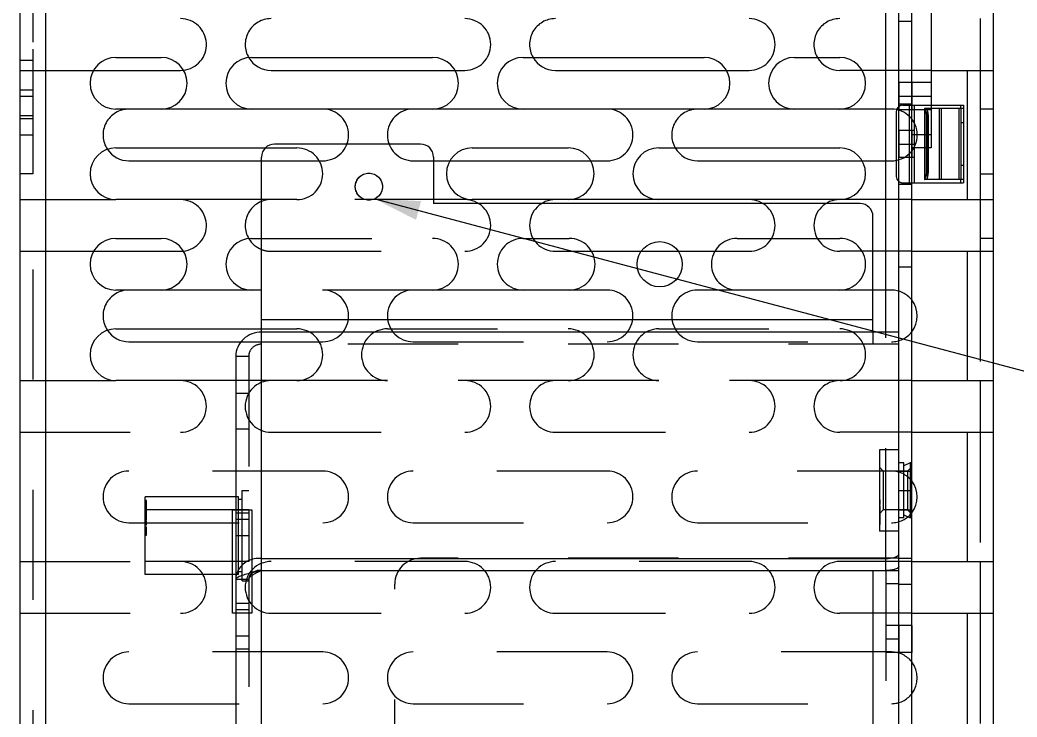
# Model space of a CAD drawing. Header units: millimetres. Extents: x 0 to 8948, y -1340 to 1100.
# Drawn here: x 4561 to 4638.1, y -817.4 to -763.4 of the extents above; entities that cross this region are included whole.
import ezdxf

# ---------------------------------------------------------------- set-up
doc = ezdxf.new("R2010")
doc.units = ezdxf.units.MM
doc.header["$LTSCALE"] = 85.25
doc.linetypes.add('HIDDEN', pattern=[0.2, 0.1, -0.1])
doc.layers.get('0').update_dxf_attribs({"linetype": 'CONTINUOUS'})
doc.layers.add('02___PRT_ALL_AXES', color=7, linetype='CONTINUOUS')
doc.layers.add('DEFAULT_2', color=8, linetype='HIDDEN')
doc.styles.get("Standard").update_dxf_attribs({"font": 'txt', "width": 0.85})
doc.dimstyles.get("Standard").update_dxf_attribs({"dimtxt": 2.5, "dimasz": 3.5, "dimexe": 1.5, "dimexo": 1, "dimtad": 1, "dimdsep": 46, "dimtxsty": 'Standard', "dimblk": '_FILLED', "dimblk1": '_FILLED', "dimblk2": '_FILLED', "dimcen": 0.09, "dimadec": 0, "dimazin": 0, "dimtol": 1, "dimtp": 0.01, "dimtm": 0.01, "dimtfac": 1, "dimtofl": 0, "dimtmove": 0, "dimatfit": 3, "dimldrblk": '_FILLED', "dimfxl": 0, "dimtolj": 1, "dimarcsym": 0})

# ---------------------------------------------------------------- blocks, each defined once
blk = doc.blocks.new('_FILLED')
at = {"color": 0, "linetype": 'ByBlock'}
blk.add_solid([(0, 0), (-1, 0.214), (-1, -0.214)], dxfattribs=at)

msp = doc.modelspace()

# ---------------------------------------------------------------- linework, layer by layer
at = {"color": 3, "linetype": 'Continuous'}
for p, q in [((4628.959, -866.829), (4628.959, -613.329)), ((4562.959, -850.329), (4562.959, -645.329)), ((4627.959, -787.574), (4627.959, -645.329)), ((4560.959, -646.329), (4560.959, -849.329)), ((4631.459, -759.829), (4631.459, -770.029)), ((4635.259, -763.329), (4635.259, -767.329)), ((4568.388, -766.329), (4571.888, -766.329)), ((4578.888, -766.329), (4592.888, -766.329)), ((4599.888, -766.329), (4613.888, -766.329)), ((4620.888, -766.329), (4624.388, -766.329)), ((4571.888, -770.329), (4568.388, -770.329)), ((4592.888, -770.329), (4578.888, -770.329)), ((4613.888, -770.329), (4599.888, -770.329)), ((4624.388, -770.329), (4620.888, -770.329)), ((4630.959, -770.296), (4630.959, -775.762)), ((4633.959, -770.279), (4630.977, -770.279)), ((4632.249, -770.279), (4632.249, -775.779)), ((4633.77, -770.279), (4633.77, -775.779)), ((4633.959, -770.029), (4633.959, -776.029)), ((4591.959, -773.035), (4580.659, -773.035)), ((4568.388, -773.329), (4579.951, -773.329)), ((4595.959, -773.329), (4603.388, -773.329)), ((4610.388, -773.329), (4624.388, -773.329)), ((4579.659, -805.09), (4579.659, -774.035)), ((4592.959, -774.035), (4592.959, -777.635)), ((4633.959, -775.779), (4630.977, -775.779)), ((4579.659, -777.329), (4568.388, -777.329)), ((4625.959, -777.635), (4592.959, -777.635)), ((4603.388, -777.329), (4595.959, -777.329)), ((4624.388, -777.329), (4610.388, -777.329)), ((4635.259, -777.329), (4635.259, -781.329)), ((4626.959, -787.574), (4626.959, -778.635)), ((4568.388, -780.329), (4571.888, -780.329)), ((4578.888, -780.329), (4579.659, -780.329)), ((4571.888, -784.329), (4568.388, -784.329)), ((4579.659, -784.329), (4578.888, -784.329)), ((4626.959, -786.635), (4579.659, -786.635)), ((4568.388, -787.329), (4579.659, -787.329)), ((4628.959, -787.574), (4579.659, -787.574)), ((4577.659, -789.454), (4577.659, -850.329)), ((4577.659, -791.329), (4568.388, -791.329)), ((4635.259, -791.329), (4635.259, -795.329)), ((4579.659, -805.09), (4627.959, -805.09)), ((4635.259, -805.329), (4635.259, -809.329)), ((4579.659, -806.03), (4628.959, -806.03)), ((4579.659, -851.329), (4579.659, -806.03)), ((4626.959, -806.03), (4626.959, -851.329)), ((4577.409, -809.329), (4577.409, -806.329)), ((4577.659, -809.329), (4577.409, -809.329))]:
    msp.add_line(p, q, dxfattribs=at)
at = {"color": 7, "linetype": 'Continuous'}
for p, q in [((4629.959, -830.329), (4629.959, -742.329)), ((4636.259, -758), (4636.259, -830.329)), ((4566.665, -767.329), (4573.388, -767.329)), ((4580.388, -767.329), (4594.611, -767.329)), ((4602.388, -767.329), (4615.611, -767.329)), ((4626.111, -767.329), (4624.388, -767.329)), ((4631.459, -767.329), (4636.259, -767.329)), ((4634.259, -767.329), (4634.259, -777.329)), ((4628.759, -770.529), (4628.759, -775.529)), ((4629.959, -770.029), (4633.959, -770.029)), ((4630.159, -770.029), (4630.159, -776.029)), ((4633.759, -770.279), (4633.759, -770.029)), ((4569.388, -774.329), (4579.659, -774.329)), ((4594.227, -774.329), (4605.111, -774.329)), ((4613.388, -774.329), (4626.111, -774.329)), ((4629.959, -776.029), (4633.959, -776.029)), ((4633.759, -776.029), (4633.759, -775.779)), ((4629.959, -777.329), (4636.259, -777.329)), ((4566.665, -781.329), (4573.388, -781.329)), ((4609.063, -781.329), (4611.855, -781.329)), ((4629.959, -781.329), (4636.259, -781.329)), ((4634.259, -781.329), (4634.259, -791.329)), ((4569.388, -788.329), (4578.099, -788.329)), ((4629.959, -791.329), (4636.259, -791.329)), ((4629.959, -795.329), (4636.259, -795.329)), ((4634.259, -795.329), (4634.259, -805.329)), ((4570.659, -803.329), (4570.659, -800.329)), ((4579.659, -806.03), (4579.659, -805.09)), ((4627.959, -806.03), (4627.959, -805.09)), ((4629.959, -805.329), (4636.259, -805.329)), ((4629.959, -809.329), (4636.259, -809.329)), ((4634.259, -809.329), (4634.259, -819.329))]:
    msp.add_line(p, q, dxfattribs=at)
at = {"color": 3, "linetype": 'Continuous'}
for centre, radius, start, end in [((4568.388, -768.329), 2, 90, 270), ((4571.888, -768.329), 2, 270, 90), ((4578.888, -768.329), 2, 90, 270), ((4592.888, -768.329), 2, 270, 90), ((4599.888, -768.329), 2, 90, 270), ((4613.888, -768.329), 2, 270, 90), ((4620.888, -768.329), 2, 90, 270), ((4624.388, -768.329), 2, 270, 90), ((4580.659, -774.035), 1, 90, 180), ((4591.959, -774.035), 1, 0, 90), ((4568.388, -775.329), 2, 90, 270), ((4595.959, -775.329), 2, 90, 270), ((4603.388, -775.329), 2, 270, 90), ((4610.388, -775.329), 2, 90, 270), ((4624.388, -775.329), 2, 270, 90), ((4625.959, -778.635), 1, 0, 90), ((4568.388, -782.329), 2, 90, 270), ((4571.888, -782.329), 2, 270, 90), ((4578.888, -782.329), 2, 90, 270), ((4568.388, -789.329), 2, 90, 270)]:
    msp.add_arc(centre, radius, start, end, dxfattribs=at)
at = {"color": 7, "linetype": 'Continuous'}
for centre, radius, start, end in [((4580.388, -765.329), 2, 210.7896, 270), ((4602.388, -765.329), 2, 210.12825, 270), ((4624.388, -765.329), 2, 210.12825, 270), ((4573.388, -765.329), 2, 270, 276.10088), ((4629.259, -770.529), 0.5, 126.98741, 180), ((4569.388, -772.329), 2, 214.01758, 270), ((4613.388, -772.329), 2, 210.12825, 270), ((4629.259, -775.529), 0.5, 180, 233.01259), ((4580.388, -779.329), 2, 210.7896, 248.6093), ((4573.388, -779.329), 2, 270, 276.10088), ((4628.388, -786.329), 2, 321.87082, 38.12918), ((4569.388, -786.329), 2, 214.01758, 270), ((4628.388, -800.329), 2, 321.87082, 38.12918), ((4628.388, -814.329), 2, 321.87082, 38.12918)]:
    msp.add_arc(centre, radius, start, end, dxfattribs=at)
at = {"color": 3, "linetype": 'Continuous'}
for points, knots in [([(4630.977, -770.279), (4630.972, -770.279), (4630.962, -770.28), (4630.959, -770.291), (4630.959, -770.295)], [0, 0, 0, 0, 0.522737, 1, 1, 1, 1]), ([(4630.959, -775.764), (4630.959, -775.768), (4630.962, -775.779), (4630.972, -775.779), (4630.977, -775.779)], [0, 0, 0, 0, 0.477267, 1, 1, 1, 1]), ([(4579.659, -787.574), (4579.153, -787.574), (4578.116, -787.947), (4577.659, -788.97), (4577.659, -789.454)], [0, 0, 0, 0, 0.510987, 1, 1, 1, 1]), ([(4579.659, -805.09), (4579.283, -805.061), (4578.525, -805.2), (4577.968, -805.75), (4577.814, -806.064)], [0, 0, 0, 0, 0.518261, 1, 1, 1, 1]), ([(4627.959, -805.09), (4628.197, -805.09), (4628.516, -805.072), (4628.959, -804.875), (4628.959, -804.748)], [0, 0, 0, 0, 0.652802, 1, 1, 1, 1]), ([(4578.942, -806.193), (4578.878, -806.208), (4578.644, -806.265), (4578.412, -806.327), (4578.245, -806.38)], [0, 0, 0, 0, 0.272549, 1, 1, 1, 1]), ([(4578.245, -806.38), (4578.096, -806.427), (4577.894, -806.488), (4577.659, -806.653), (4577.659, -806.73)], [0, 0, 0, 0, 0.668366, 1, 1, 1, 1])]:
    msp.add_open_spline(points, degree=3, knots=knots, dxfattribs=at)
for points in [[(4577.814, -806.064), (4577.714, -806.269), (4577.659, -806.502), (4577.659, -806.73)], [(4579.659, -806.03), (4579.42, -806.083), (4579.18, -806.136), (4578.942, -806.193)]]:
    msp.add_open_spline(points, degree=3, dxfattribs=at)
at = {"color": 7, "linetype": 'Continuous'}
for points, knots in [([(4579.659, -806.03), (4579.594, -806.02), (4579.346, -806.004), (4579.089, -806.083), (4578.943, -806.192)], [0, 0, 0, 0, 0.266582, 1, 1, 1, 1]), ([(4628.666, -805.93), (4628.642, -805.938), (4628.536, -805.97), (4628.427, -805.992), (4628.342, -806.004)], [0, 0, 0, 0, 0.228432, 1, 1, 1, 1]), ([(4628.959, -805.688), (4628.959, -805.711), (4628.913, -805.841), (4628.769, -805.894), (4628.666, -805.93)], [0, 0, 0, 0, 0.175824, 1, 1, 1, 1])]:
    msp.add_open_spline(points, degree=3, knots=knots, dxfattribs=at)
at = {"layer": '02___PRT_ALL_AXES', "color": 8, "linetype": 'HIDDEN'}
for p, q in [((4560.959, -654.33), (4560.959, -775.329)), ((4561.959, -654.33), (4561.959, -775.329)), ((4561.959, -766.579), (4560.959, -766.579)), ((4631.459, -768.279), (4628.959, -768.279)), ((4628.959, -768.28), (4628.959, -770.379)), ((4629.959, -768.279), (4629.959, -770.379)), ((4631.459, -768.279), (4631.459, -770.379)), ((4560.959, -768.829), (4561.959, -768.829)), ((4560.959, -769.329), (4561.959, -769.329)), ((4628.959, -769.329), (4631.459, -769.329)), ((4631.459, -770.379), (4628.959, -770.379)), ((4636.259, -770.329), (4635.259, -770.329)), ((4635.259, -770.33), (4635.259, -780.329)), ((4636.259, -770.33), (4636.259, -780.329)), ((4560.959, -770.829), (4561.959, -770.829)), ((4561.959, -771.079), (4560.959, -771.079)), ((4630.159, -771.979), (4628.959, -771.979)), ((4628.959, -771.98), (4628.959, -774.079)), ((4629.959, -771.979), (4629.959, -774.079)), ((4630.159, -771.979), (4630.159, -774.079)), ((4560.959, -772.329), (4561.959, -772.329)), ((4628.959, -773.029), (4630.159, -773.029)), ((4630.159, -774.079), (4628.959, -774.079)), ((4561.959, -775.329), (4560.959, -775.329)), ((4635.259, -775.329), (4636.259, -775.329)), ((4636.259, -780.329), (4635.259, -780.329)), ((4628.959, -798.329), (4629.959, -798.329)), ((4628.959, -801.329), (4628.959, -798.33)), ((4629.959, -801.329), (4629.959, -798.33)), ((4628.959, -799.829), (4629.959, -799.829)), ((4577.859, -800.329), (4577.659, -800.329)), ((4578.659, -801.329), (4570.659, -801.329)), ((4570.659, -803.329), (4570.659, -801.329)), ((4577.659, -801.329), (4577.659, -805.329)), ((4578.659, -801.329), (4578.659, -805.329)), ((4628.959, -801.329), (4629.959, -801.329)), ((4577.659, -803.329), (4578.659, -803.329)), ((4578.659, -805.329), (4570.659, -805.329)), ((4577.859, -806.329), (4577.659, -806.329)), ((4629.959, -810.279), (4627.959, -810.279)), ((4627.959, -810.28), (4627.959, -812.378)), ((4628.959, -810.279), (4628.959, -812.379)), ((4629.959, -810.279), (4629.959, -812.379)), ((4628.959, -811.329), (4627.959, -811.329)), ((4629.959, -812.379), (4627.959, -812.379))]:
    msp.add_line(p, q, dxfattribs=at)
at = {"layer": '02___PRT_ALL_AXES', "color": 7, "linetype": 'Continuous'}
for p, q in [((4577.659, -800.329), (4570.659, -800.329)), ((4570.659, -806.329), (4570.659, -803.329)), ((4577.659, -806.329), (4570.659, -806.329))]:
    msp.add_line(p, q, dxfattribs=at)
at = {"layer": '02___PRT_ALL_AXES', "color": 3, "linetype": 'Continuous'}
for centre, radius in [((4587.959, -776.329), 1.05), ((4610.459, -782.329), 1.75)]:
    msp.add_circle(centre, radius, dxfattribs=at)
at = {"layer": 'DEFAULT_2', "color": 8, "linetype": 'HIDDEN'}
for p, q in [((4561.959, -646.329), (4561.959, -849.329)), ((4628.959, -763.529), (4629.959, -763.529)), ((4560.959, -767.329), (4566.665, -767.329)), ((4594.611, -767.329), (4595.388, -767.329)), ((4615.611, -767.329), (4617.388, -767.329)), ((4631.459, -767.329), (4626.111, -767.329)), ((4635.259, -767.329), (4635.259, -777.329)), ((4628.959, -769.929), (4629.959, -769.929)), ((4578.888, -770.329), (4571.888, -770.329)), ((4599.888, -770.329), (4592.888, -770.329)), ((4620.888, -770.329), (4613.888, -770.329)), ((4628.388, -770.329), (4624.388, -770.329)), ((4629.259, -770.029), (4629.959, -770.029)), ((4629.759, -770.029), (4629.759, -776.029)), ((4631.159, -770.338), (4631.159, -775.721)), ((4631.459, -770.029), (4631.459, -773.329)), ((4632.081, -770.279), (4632.081, -775.779)), ((4633.602, -770.279), (4633.602, -775.779)), ((4633.759, -770.279), (4633.759, -775.779)), ((4631.238, -770.779), (4631.069, -770.779)), ((4631.069, -770.779), (4631.069, -775.279)), ((4631.238, -770.779), (4631.238, -775.279)), ((4633.959, -771.379), (4633.759, -771.379)), ((4631.459, -772.329), (4629.959, -772.329)), ((4579.951, -773.329), (4582.388, -773.329)), ((4631.459, -773.329), (4629.959, -773.329)), ((4579.659, -774.329), (4584.388, -774.329)), ((4591.388, -774.329), (4594.227, -774.329)), ((4605.111, -774.329), (4606.388, -774.329)), ((4626.111, -774.329), (4628.388, -774.329)), ((4631.238, -775.279), (4631.069, -775.279)), ((4633.959, -774.679), (4633.759, -774.679)), ((4629.259, -776.029), (4629.959, -776.029)), ((4628.959, -776.129), (4629.959, -776.129)), ((4560.959, -777.329), (4568.388, -777.329)), ((4582.388, -777.329), (4579.659, -777.329)), ((4595.388, -777.329), (4582.388, -777.329)), ((4610.388, -777.329), (4603.388, -777.329)), ((4629.959, -777.329), (4624.388, -777.329)), ((4579.659, -780.329), (4592.888, -780.329)), ((4599.888, -780.329), (4603.459, -780.329)), ((4616.459, -780.329), (4624.388, -780.329)), ((4560.959, -781.329), (4566.665, -781.329)), ((4580.388, -781.329), (4595.388, -781.329)), ((4602.388, -781.329), (4609.063, -781.329)), ((4611.855, -781.329), (4617.388, -781.329)), ((4629.959, -781.329), (4624.388, -781.329)), ((4635.259, -781.329), (4635.259, -791.329)), ((4628.959, -782.529), (4629.959, -782.529)), ((4578.888, -784.329), (4571.888, -784.329)), ((4592.888, -784.329), (4579.659, -784.329)), ((4599.888, -784.329), (4592.888, -784.329)), ((4603.459, -784.329), (4599.888, -784.329)), ((4606.388, -784.329), (4603.459, -784.329)), ((4616.459, -784.329), (4613.388, -784.329)), ((4624.388, -784.329), (4616.459, -784.329)), ((4628.388, -784.329), (4624.388, -784.329)), ((4579.659, -787.329), (4582.388, -787.329)), ((4589.388, -787.329), (4603.388, -787.329)), ((4610.388, -787.329), (4624.388, -787.329)), ((4626.959, -787.574), (4626.959, -788.514)), ((4627.959, -805.079), (4627.959, -787.574)), ((4578.099, -788.329), (4584.388, -788.329)), ((4591.388, -788.329), (4606.388, -788.329)), ((4613.388, -788.329), (4628.388, -788.329)), ((4628.959, -788.514), (4579.659, -788.514)), ((4577.659, -789.454), (4578.659, -789.454)), ((4578.659, -789.454), (4578.659, -850.329)), ((4560.959, -791.329), (4568.388, -791.329)), ((4582.388, -791.329), (4577.659, -791.329)), ((4589.388, -791.329), (4582.388, -791.329)), ((4603.388, -791.329), (4589.388, -791.329)), ((4610.388, -791.329), (4603.388, -791.329)), ((4624.388, -791.329), (4610.388, -791.329)), ((4629.959, -791.329), (4624.388, -791.329)), ((4577.659, -792.295), (4578.659, -792.295)), ((4560.959, -795.329), (4573.388, -795.329)), ((4577.659, -795.077), (4578.659, -795.077)), ((4580.388, -795.329), (4595.388, -795.329)), ((4602.388, -795.329), (4617.388, -795.329)), ((4629.959, -795.329), (4624.388, -795.329)), ((4635.259, -795.329), (4635.259, -805.329)), ((4628.959, -796.679), (4627.459, -796.679)), ((4627.459, -796.679), (4627.459, -802.979)), ((4629.339, -797.704), (4628.959, -797.704)), ((4629.339, -801.954), (4629.339, -797.704)), ((4629.829, -797.704), (4629.339, -797.93)), ((4629.929, -797.704), (4629.829, -797.704)), ((4629.829, -797.704), (4629.829, -801.954)), ((4629.929, -801.954), (4629.929, -797.704)), ((4584.388, -798.329), (4569.388, -798.329)), ((4606.388, -798.329), (4591.388, -798.329)), ((4629.629, -798.329), (4613.388, -798.329)), ((4627.759, -798.329), (4627.459, -798.029)), ((4627.759, -798.329), (4627.759, -801.329)), ((4629.929, -798.029), (4629.629, -798.329)), ((4629.629, -798.329), (4629.629, -801.329)), ((4578.159, -799.829), (4578.659, -799.829)), ((4578.159, -806.829), (4578.159, -799.829)), ((4570.759, -800.621), (4570.659, -800.621)), ((4570.659, -800.744), (4570.759, -800.744)), ((4570.759, -802.128), (4570.759, -800.621)), ((4577.859, -806.329), (4577.859, -800.33)), ((4578.159, -800.529), (4577.859, -800.529)), ((4627.479, -800.565), (4627.459, -800.565)), ((4627.459, -800.593), (4627.479, -800.593)), ((4627.479, -800.649), (4627.459, -800.649)), ((4627.479, -800.714), (4627.459, -800.714)), ((4627.479, -800.72), (4627.459, -800.72)), ((4627.459, -800.75), (4627.479, -800.75)), ((4627.479, -800.766), (4627.459, -800.766)), ((4627.459, -800.769), (4627.479, -800.769)), ((4627.479, -800.776), (4627.459, -800.776)), ((4627.479, -800.781), (4627.459, -800.781)), ((4627.479, -800.565), (4627.479, -800.916)), ((4570.759, -800.819), (4570.659, -800.819)), ((4570.659, -800.874), (4570.759, -800.874)), ((4570.659, -800.903), (4570.759, -800.903)), ((4570.659, -800.938), (4570.759, -800.938)), ((4570.659, -800.952), (4570.759, -800.952)), ((4570.659, -801.008), (4570.759, -801.008)), ((4570.659, -801.031), (4570.759, -801.031)), ((4570.659, -801.069), (4570.759, -801.069)), ((4570.659, -801.107), (4570.759, -801.107)), ((4570.659, -801.135), (4570.759, -801.135)), ((4570.659, -801.188), (4570.759, -801.188)), ((4570.659, -801.251), (4570.759, -801.251)), ((4570.659, -801.285), (4570.759, -801.285)), ((4570.659, -801.352), (4570.759, -801.352)), ((4570.659, -801.39), (4570.759, -801.39)), ((4570.659, -801.401), (4570.759, -801.401)), ((4570.659, -801.405), (4570.759, -801.405)), ((4570.659, -801.409), (4570.759, -801.409)), ((4570.659, -801.427), (4570.759, -801.427)), ((4570.659, -801.43), (4570.759, -801.43)), ((4570.659, -801.452), (4570.759, -801.452)), ((4570.659, -801.468), (4570.759, -801.468)), ((4570.659, -801.496), (4570.759, -801.496)), ((4570.659, -801.509), (4570.759, -801.509)), ((4570.659, -801.525), (4570.759, -801.525)), ((4570.659, -801.531), (4570.759, -801.531)), ((4570.659, -801.544), (4570.759, -801.544)), ((4570.759, -801.564), (4570.659, -801.564)), ((4577.409, -801.329), (4578.909, -801.329)), ((4577.409, -806.329), (4577.409, -801.329)), ((4578.659, -801.579), (4577.659, -801.579)), ((4578.909, -801.329), (4578.909, -809.329)), ((4627.479, -800.817), (4627.459, -800.817)), ((4627.459, -800.821), (4627.479, -800.821)), ((4627.479, -800.864), (4627.459, -800.864)), ((4627.479, -800.911), (4627.459, -800.911)), ((4627.459, -800.916), (4627.479, -800.916)), ((4627.479, -801.028), (4627.459, -801.028)), ((4627.479, -801.048), (4627.459, -801.048)), ((4627.479, -801.15), (4627.459, -801.15)), ((4627.479, -801.151), (4627.459, -801.151)), ((4627.479, -801.168), (4627.459, -801.168)), ((4627.479, -801.194), (4627.459, -801.194)), ((4627.479, -801.21), (4627.459, -801.21)), ((4627.479, -801.211), (4627.459, -801.211)), ((4627.479, -801.211), (4627.459, -801.211)), ((4627.479, -801.231), (4627.459, -801.231)), ((4627.479, -801.232), (4627.459, -801.232)), ((4627.479, -801.242), (4627.459, -801.242)), ((4627.479, -801.281), (4627.459, -801.281)), ((4627.479, -801.285), (4627.459, -801.285)), ((4627.479, -801.308), (4627.459, -801.308)), ((4627.479, -801.326), (4627.459, -801.326)), ((4627.759, -801.329), (4627.459, -801.629)), ((4627.479, -801.333), (4627.459, -801.333)), ((4627.479, -801.345), (4627.459, -801.345)), ((4627.479, -801.346), (4627.459, -801.346)), ((4627.479, -801.374), (4627.459, -801.374)), ((4627.479, -801.388), (4627.459, -801.388)), ((4627.479, -801.39), (4627.459, -801.39)), ((4627.479, -801.394), (4627.459, -801.394)), ((4627.459, -801.397), (4627.479, -801.397)), ((4627.479, -801.41), (4627.459, -801.41)), ((4627.479, -801.441), (4627.459, -801.441)), ((4627.479, -801.442), (4627.459, -801.442)), ((4627.459, -801.446), (4627.479, -801.446)), ((4627.479, -801.449), (4627.459, -801.449)), ((4627.479, -801.472), (4627.459, -801.472)), ((4627.479, -801.482), (4627.459, -801.482)), ((4627.479, -801.486), (4627.459, -801.486)), ((4627.479, -801.498), (4627.459, -801.498)), ((4627.459, -801.519), (4627.479, -801.519)), ((4627.479, -801.55), (4627.459, -801.55)), ((4627.479, -801.028), (4627.479, -802.458)), ((4629.629, -801.329), (4627.759, -801.329)), ((4629.629, -801.329), (4629.929, -801.629)), ((4569.388, -802.329), (4584.388, -802.329)), ((4570.759, -801.646), (4570.659, -801.646)), ((4570.659, -801.708), (4570.759, -801.708)), ((4570.659, -801.77), (4570.759, -801.77)), ((4570.659, -801.787), (4570.759, -801.787)), ((4570.659, -801.849), (4570.759, -801.849)), ((4570.659, -801.92), (4570.759, -801.92)), ((4570.659, -801.966), (4570.759, -801.966)), ((4570.659, -801.982), (4570.759, -801.982)), ((4570.659, -802.048), (4570.759, -802.048)), ((4570.659, -802.128), (4570.759, -802.128)), ((4570.659, -802.21), (4570.759, -802.21)), ((4570.659, -802.219), (4570.759, -802.219)), ((4570.659, -802.284), (4570.759, -802.284)), ((4570.659, -802.285), (4570.759, -802.285)), ((4570.659, -802.307), (4570.759, -802.307)), ((4570.659, -802.315), (4570.759, -802.315)), ((4570.659, -802.328), (4570.759, -802.328)), ((4570.659, -802.341), (4570.759, -802.341)), ((4570.659, -802.353), (4570.759, -802.353)), ((4570.659, -802.359), (4570.759, -802.359)), ((4570.759, -802.502), (4570.759, -802.21)), ((4578.659, -802.079), (4577.659, -802.079)), ((4591.388, -802.329), (4606.388, -802.329)), ((4613.388, -802.329), (4628.388, -802.329)), ((4627.479, -801.603), (4627.459, -801.603)), ((4627.479, -801.632), (4627.459, -801.632)), ((4627.479, -801.641), (4627.459, -801.641)), ((4627.479, -801.657), (4627.459, -801.657)), ((4627.479, -801.676), (4627.459, -801.676)), ((4627.459, -801.685), (4627.479, -801.685)), ((4627.459, -801.693), (4627.479, -801.693)), ((4627.479, -801.693), (4627.459, -801.693)), ((4627.459, -801.7), (4627.479, -801.7)), ((4627.479, -801.73), (4627.459, -801.73)), ((4627.479, -801.747), (4627.459, -801.747)), ((4627.479, -801.751), (4627.459, -801.751)), ((4627.479, -801.773), (4627.459, -801.773)), ((4627.479, -801.785), (4627.459, -801.785)), ((4627.479, -801.863), (4627.459, -801.863)), ((4627.479, -801.865), (4627.459, -801.865)), ((4627.479, -801.872), (4627.459, -801.872)), ((4627.479, -801.876), (4627.459, -801.876)), ((4627.479, -801.888), (4627.459, -801.888)), ((4627.479, -801.89), (4627.459, -801.89)), ((4627.479, -801.891), (4627.459, -801.891)), ((4627.459, -801.902), (4627.479, -801.902)), ((4627.479, -801.903), (4627.459, -801.903)), ((4627.459, -801.905), (4627.479, -801.905)), ((4627.459, -801.914), (4627.479, -801.914)), ((4627.479, -801.92), (4627.459, -801.92)), ((4627.479, -801.928), (4627.459, -801.928)), ((4627.479, -801.947), (4627.459, -801.947)), ((4627.479, -801.953), (4627.459, -801.953)), ((4627.479, -801.967), (4627.459, -801.967)), ((4627.479, -801.972), (4627.459, -801.972)), ((4627.479, -801.994), (4627.459, -801.994)), ((4627.479, -801.995), (4627.459, -801.995)), ((4627.479, -801.997), (4627.459, -801.997)), ((4627.479, -802.01), (4627.459, -802.01)), ((4627.459, -802.022), (4627.479, -802.022)), ((4627.479, -802.031), (4627.459, -802.031)), ((4627.479, -802.049), (4627.459, -802.049)), ((4627.479, -802.087), (4627.459, -802.087)), ((4627.479, -802.106), (4627.459, -802.106)), ((4627.479, -802.119), (4627.459, -802.119)), ((4627.479, -802.127), (4627.459, -802.127)), ((4627.479, -802.138), (4627.459, -802.138)), ((4627.479, -802.149), (4627.459, -802.149)), ((4627.479, -802.151), (4627.459, -802.151)), ((4627.459, -802.162), (4627.479, -802.162)), ((4627.479, -802.164), (4627.459, -802.164)), ((4627.479, -802.171), (4627.459, -802.171)), ((4627.459, -802.173), (4627.479, -802.173)), ((4627.459, -802.176), (4627.479, -802.176)), ((4627.479, -802.189), (4627.459, -802.189)), ((4627.479, -802.192), (4627.459, -802.192)), ((4627.479, -802.193), (4627.459, -802.193)), ((4627.479, -802.209), (4627.459, -802.209)), ((4627.479, -802.226), (4627.459, -802.226)), ((4627.479, -802.227), (4627.459, -802.227)), ((4627.479, -802.245), (4627.459, -802.245)), ((4627.479, -802.26), (4627.459, -802.26)), ((4627.479, -802.266), (4627.459, -802.266)), ((4627.459, -802.272), (4627.479, -802.272)), ((4627.479, -802.294), (4627.459, -802.294)), ((4627.479, -802.295), (4627.459, -802.295)), ((4627.479, -802.309), (4627.459, -802.309)), ((4629.339, -801.954), (4628.959, -801.954)), ((4629.339, -801.729), (4629.829, -801.954)), ((4629.929, -801.954), (4629.829, -801.954)), ((4570.659, -802.372), (4570.759, -802.372)), ((4570.659, -802.384), (4570.759, -802.384)), ((4570.659, -802.397), (4570.759, -802.397)), ((4570.659, -802.405), (4570.759, -802.405)), ((4570.659, -802.427), (4570.759, -802.427)), ((4570.659, -802.428), (4570.759, -802.428)), ((4570.659, -802.493), (4570.759, -802.493)), ((4570.659, -802.502), (4570.759, -802.502)), ((4570.659, -802.652), (4570.759, -802.652)), ((4570.659, -802.659), (4570.759, -802.659)), ((4570.659, -802.674), (4570.759, -802.674)), ((4570.659, -802.704), (4570.759, -802.704)), ((4570.659, -802.715), (4570.759, -802.715)), ((4570.659, -802.716), (4570.759, -802.716)), ((4570.659, -802.722), (4570.759, -802.722)), ((4570.659, -802.735), (4570.759, -802.735)), ((4570.659, -802.739), (4570.759, -802.739)), ((4570.659, -802.742), (4570.759, -802.742)), ((4570.659, -802.767), (4570.759, -802.767)), ((4570.659, -802.775), (4570.759, -802.775)), ((4570.659, -802.777), (4570.759, -802.777)), ((4570.659, -802.781), (4570.759, -802.781)), ((4570.659, -802.792), (4570.759, -802.792)), ((4570.659, -802.8), (4570.759, -802.8)), ((4570.659, -802.8), (4570.759, -802.8)), ((4570.659, -802.804), (4570.759, -802.804)), ((4570.659, -802.812), (4570.759, -802.812)), ((4570.659, -802.823), (4570.759, -802.823)), ((4570.659, -802.826), (4570.759, -802.826)), ((4570.659, -802.836), (4570.759, -802.836)), ((4570.659, -802.844), (4570.759, -802.844)), ((4570.759, -802.87), (4570.659, -802.87)), ((4570.659, -802.871), (4570.759, -802.871)), ((4570.659, -802.885), (4570.759, -802.885)), ((4570.659, -802.9), (4570.759, -802.9)), ((4570.659, -802.913), (4570.759, -802.913)), ((4570.659, -802.917), (4570.759, -802.917)), ((4570.659, -802.94), (4570.759, -802.94)), ((4570.659, -802.949), (4570.759, -802.949)), ((4570.659, -802.966), (4570.759, -802.966)), ((4570.759, -802.973), (4570.659, -802.973)), ((4570.659, -802.986), (4570.759, -802.986)), ((4570.659, -802.997), (4570.759, -802.997)), ((4570.659, -803.006), (4570.759, -803.006)), ((4570.659, -803.015), (4570.759, -803.015)), ((4570.659, -803.035), (4570.759, -803.035)), ((4570.659, -803.052), (4570.759, -803.052)), ((4570.659, -803.056), (4570.759, -803.056)), ((4570.659, -803.063), (4570.759, -803.063)), ((4570.659, -803.069), (4570.759, -803.069)), ((4570.659, -803.083), (4570.759, -803.083)), ((4570.659, -803.105), (4570.759, -803.105)), ((4570.659, -803.116), (4570.759, -803.116)), ((4570.659, -803.131), (4570.759, -803.131)), ((4570.759, -803.283), (4570.759, -802.652)), ((4627.479, -802.389), (4627.459, -802.389)), ((4627.479, -802.394), (4627.459, -802.394)), ((4627.479, -802.398), (4627.459, -802.398)), ((4627.479, -802.43), (4627.459, -802.43)), ((4627.459, -802.431), (4627.479, -802.431)), ((4627.479, -802.456), (4627.459, -802.456)), ((4627.459, -802.458), (4627.479, -802.458)), ((4628.959, -802.979), (4627.459, -802.979)), ((4570.659, -803.142), (4570.759, -803.142)), ((4570.659, -803.144), (4570.759, -803.144)), ((4570.659, -803.146), (4570.759, -803.146)), ((4570.659, -803.156), (4570.759, -803.156)), ((4570.659, -803.164), (4570.759, -803.164)), ((4570.659, -803.171), (4570.759, -803.171)), ((4570.659, -803.173), (4570.759, -803.173)), ((4570.659, -803.175), (4570.759, -803.175)), ((4570.659, -803.178), (4570.759, -803.178)), ((4570.659, -803.196), (4570.759, -803.196)), ((4570.659, -803.201), (4570.759, -803.201)), ((4570.659, -803.202), (4570.759, -803.202)), ((4570.659, -803.219), (4570.759, -803.219)), ((4570.659, -803.232), (4570.759, -803.232)), ((4570.659, -803.234), (4570.759, -803.234)), ((4570.659, -803.247), (4570.759, -803.247)), ((4570.659, -803.254), (4570.759, -803.254)), ((4570.659, -803.262), (4570.759, -803.262)), ((4570.659, -803.276), (4570.759, -803.276)), ((4570.659, -803.283), (4570.759, -803.283)), ((4578.159, -803.329), (4578.659, -803.329)), ((4560.959, -805.329), (4573.388, -805.329)), ((4595.388, -805.329), (4580.388, -805.329)), ((4628.959, -805.079), (4591.959, -805.079)), ((4617.388, -805.329), (4602.388, -805.329)), ((4629.959, -805.329), (4624.388, -805.329)), ((4628.959, -805.079), (4629.959, -805.079)), ((4578.159, -806.129), (4577.859, -806.129)), ((4627.959, -806.03), (4627.959, -843.579)), ((4578.659, -806.73), (4577.659, -806.73)), ((4578.159, -806.829), (4578.659, -806.829)), ((4589.959, -841.579), (4589.959, -807.079)), ((4627.959, -807.03), (4628.959, -807.03)), ((4628.959, -807.079), (4629.959, -807.079)), ((4578.659, -808.579), (4577.659, -808.579)), ((4578.659, -809.079), (4577.659, -809.079)), ((4560.959, -809.329), (4573.388, -809.329)), ((4578.909, -809.329), (4577.659, -809.329)), ((4580.388, -809.329), (4595.388, -809.329)), ((4602.388, -809.329), (4617.388, -809.329)), ((4629.959, -809.329), (4624.388, -809.329)), ((4635.259, -809.329), (4635.259, -819.329)), ((4577.659, -811.079), (4578.659, -811.079)), ((4584.388, -812.329), (4569.388, -812.329)), ((4577.659, -812.079), (4578.659, -812.079)), ((4606.388, -812.329), (4591.388, -812.329)), ((4628.388, -812.329), (4613.388, -812.329)), ((4569.388, -816.329), (4584.388, -816.329)), ((4591.388, -816.329), (4606.388, -816.329)), ((4613.388, -816.329), (4628.388, -816.329))]:
    msp.add_line(p, q, dxfattribs=at)
msp.add_circle((4587.959, -776.329), 1.05, dxfattribs=at)
for centre, radius, start, end in [((4573.388, -765.329), 2, 276.10088, 90), ((4580.388, -765.329), 2, 90, 210.7896), ((4595.388, -765.329), 2, 270, 90), ((4602.388, -765.329), 2, 90, 210.12825), ((4617.388, -765.329), 2, 270, 90), ((4624.388, -765.329), 2, 90, 210.12825), ((4569.388, -772.329), 2, 90, 214.01758), ((4584.388, -772.329), 2, 270, 90), ((4591.388, -772.329), 2, 90, 270), ((4606.388, -772.329), 2, 270, 90), ((4613.388, -772.329), 2, 90, 210.12825), ((4628.388, -772.329), 2, 270, 90), ((4629.259, -770.529), 0.5, 90, 126.98741), ((4582.388, -775.329), 2, 270, 90), ((4629.259, -775.529), 0.5, 233.01259, 270), ((4573.388, -779.329), 2, 276.10088, 90), ((4580.388, -779.329), 2, 90, 210.7896), ((4595.388, -779.329), 2, 270, 90), ((4602.388, -779.329), 2, 90, 270), ((4617.388, -779.329), 2, 270, 90), ((4624.388, -779.329), 2, 90, 270), ((4592.888, -782.329), 2, 270, 90), ((4599.888, -782.329), 2, 90, 270), ((4603.459, -782.329), 2, 270, 90), ((4616.459, -782.329), 2, 90, 270), ((4624.388, -782.329), 2, 270, 90), ((4580.388, -779.329), 2, 248.6093, 270), ((4569.388, -786.329), 2, 90, 214.01758), ((4584.388, -786.329), 2, 270, 90), ((4591.388, -786.329), 2, 90, 270), ((4606.388, -786.329), 2, 270, 90), ((4613.388, -786.329), 2, 90, 270), ((4628.388, -786.329), 2, 38.12918, 90), ((4582.388, -789.329), 2, 270, 90), ((4589.388, -789.329), 2, 90, 270), ((4603.388, -789.329), 2, 270, 90), ((4610.388, -789.329), 2, 90, 270), ((4624.388, -789.329), 2, 270, 90), ((4628.388, -786.329), 2, 270, 321.87082), ((4573.388, -793.329), 2, 270, 90), ((4580.388, -793.329), 2, 90, 270), ((4595.388, -793.329), 2, 270, 90), ((4602.388, -793.329), 2, 90, 270), ((4617.388, -793.329), 2, 270, 90), ((4624.388, -793.329), 2, 90, 270), ((4569.388, -800.329), 2, 90, 270), ((4584.388, -800.329), 2, 270, 90), ((4591.388, -800.329), 2, 90, 270), ((4606.388, -800.329), 2, 270, 90), ((4613.388, -800.329), 2, 90, 270), ((4628.388, -800.329), 2, 38.12918, 90), ((4628.388, -800.329), 2, 270, 321.87082), ((4573.388, -807.329), 2, 270, 90), ((4580.388, -807.329), 2, 90, 270), ((4591.959, -807.079), 2, 90, 180), ((4595.388, -807.329), 2, 270, 90), ((4602.388, -807.329), 2, 90, 270), ((4617.388, -807.329), 2, 270, 90), ((4624.388, -807.329), 2, 90, 270), ((4569.388, -814.329), 2, 90, 270), ((4584.388, -814.329), 2, 270, 90), ((4591.388, -814.329), 2, 90, 270), ((4606.388, -814.329), 2, 270, 90), ((4613.388, -814.329), 2, 90, 270), ((4628.388, -814.329), 2, 38.12918, 90), ((4628.388, -814.329), 2, 270, 321.87082)]:
    msp.add_arc(centre, radius, start, end, dxfattribs=at)
for points, knots in [([(4630.959, -770.295), (4630.959, -770.303), (4630.965, -770.324), (4630.978, -770.36), (4630.997, -770.408), (4631.018, -770.468), (4631.039, -770.537), (4631.062, -770.641), (4631.069, -770.724), (4631.069, -770.779)], [0, 0, 0, 0, 0.048777, 0.126631, 0.232204, 0.360894, 0.50706, 0.665315, 1, 1, 1, 1]), ([(4631.159, -770.336), (4631.159, -770.329), (4631.16, -770.315), (4631.173, -770.297), (4631.194, -770.288), (4631.234, -770.28), (4631.3, -770.279), (4631.357, -770.279), (4631.39, -770.279)], [0, 0, 0, 0, 0.085825, 0.158361, 0.239652, 0.343146, 0.626359, 1, 1, 1, 1]), ([(4631.238, -770.779), (4631.238, -770.734), (4631.231, -770.645), (4631.205, -770.522), (4631.179, -770.432), (4631.163, -770.372), (4631.159, -770.347), (4631.159, -770.336)], [0, 0, 0, 0, 0.304966, 0.591282, 0.833148, 0.927348, 1, 1, 1, 1]), ([(4631.069, -775.279), (4631.069, -775.335), (4631.062, -775.418), (4631.039, -775.522), (4631.018, -775.591), (4630.997, -775.651), (4630.978, -775.699), (4630.965, -775.735), (4630.959, -775.756), (4630.959, -775.764)], [0, 0, 0, 0, 0.334684, 0.492938, 0.639104, 0.767793, 0.873367, 0.951222, 1, 1, 1, 1]), ([(4631.159, -775.722), (4631.159, -775.712), (4631.163, -775.687), (4631.179, -775.627), (4631.205, -775.537), (4631.231, -775.414), (4631.238, -775.325), (4631.238, -775.279)], [0, 0, 0, 0, 0.072654, 0.166856, 0.40872, 0.695035, 1, 1, 1, 1]), ([(4631.39, -775.779), (4631.357, -775.779), (4631.3, -775.779), (4631.234, -775.779), (4631.194, -775.771), (4631.173, -775.762), (4631.16, -775.744), (4631.159, -775.73), (4631.159, -775.722)], [0, 0, 0, 0, 0.373642, 0.656853, 0.760346, 0.841637, 0.914173, 1, 1, 1, 1]), ([(4579.659, -788.514), (4579.406, -788.514), (4578.888, -788.7), (4578.659, -789.212), (4578.659, -789.454)], [0, 0, 0, 0, 0.510987, 1, 1, 1, 1]), ([(4579.659, -806.03), (4579.419, -806.137), (4579.07, -806.279), (4578.659, -806.578), (4578.659, -806.73)], [0, 0, 0, 0, 0.633509, 1, 1, 1, 1]), ([(4578.943, -806.192), (4578.899, -806.224), (4578.746, -806.364), (4578.659, -806.578), (4578.659, -806.73)], [0, 0, 0, 0, 0.265041, 1, 1, 1, 1])]:
    msp.add_open_spline(points, degree=3, knots=knots, dxfattribs=at)
msp.add_open_spline([(4628.342, -806.004), (4628.215, -806.022), (4628.087, -806.03), (4627.959, -806.03)], degree=3, dxfattribs=at)

# ---------------------------------------------------------------- leaders
at = {"color": 2, "linetype": 'Continuous', "annotation_type": 0, "has_hookline": 1, "hookline_direction": 0, "text_width": 30.439}
msp.add_leader([(4588.415, -777.275), (4641.81, -791.42), (4643.685, -788.92), (4647.185, -788.92)], dimstyle='Standard', override={"dimtad": 0}, dxfattribs=at)

doc.saveas('drawing.dxf')
